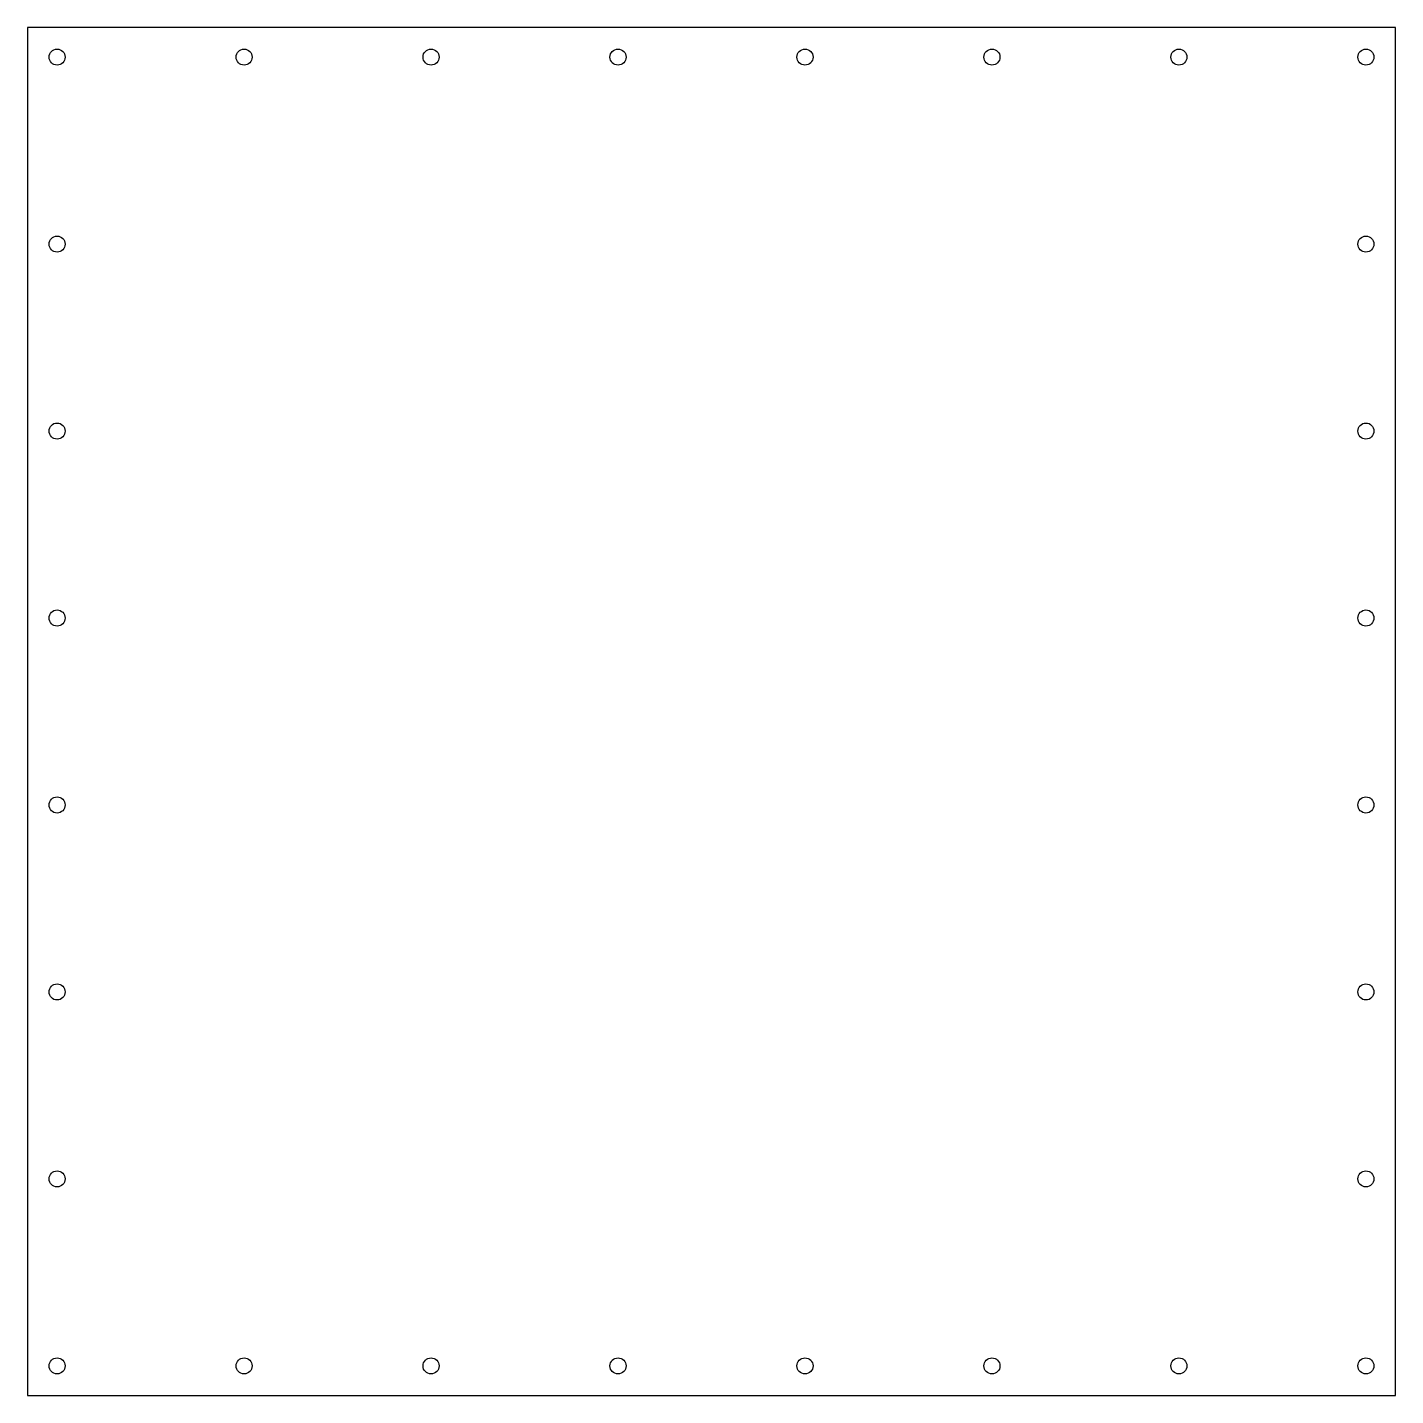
# Model space of a CAD drawing. Header units: millimetres. Extents: x -185 to 275, y -10 to 450.
import ezdxf

# ---------------------------------------------------------------- set-up
doc = ezdxf.new("R2010")
doc.units = ezdxf.units.MM
doc.layers.get('0').update_dxf_attribs({"linetype": 'CONTINUOUS'})

msp = doc.modelspace()

# ---------------------------------------------------------------- linework, layer by layer
msp.add_lwpolyline([(275, -10), (275, 450), (-185, 450), (-185, -10)], close=True)
for centre in [(-175, 440), (-112.14, 440), (-49.29, 440), (13.57, 440), (76.43, 440), (139.29, 440), (202.14, 440), (265, 440), (-175, 377.14), (265, 377.14), (-175, 314.29), (265, 314.29), (-175, 251.43), (265, 251.43), (-175, 188.57), (265, 188.57), (-175, 125.71), (265, 125.71), (-175, 62.86), (265, 62.86), (-175, 0), (-112.14, 0), (-49.29, 0), (13.57, 0), (76.43, 0), (139.29, 0), (202.14, 0), (265, 0)]:
    msp.add_circle(centre, 2.7)

doc.saveas('drawing.dxf')
